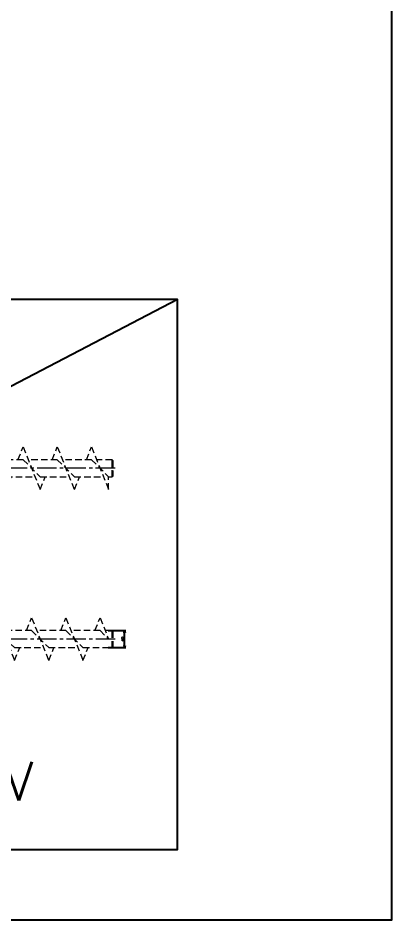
# Model space of a CAD drawing. Header units: millimetres. Extents: x 0 to 38884, y -3675 to 8056.
# Drawn here: x 12188 to 13063, y -2617 to -504 of the extents above; entities that cross this region are included whole.
import ezdxf

# ---------------------------------------------------------------- set-up
doc = ezdxf.new("R2010")
doc.units = ezdxf.units.MM
doc.header["$LTSCALE"] = 2.4
doc.header["$PDMODE"] = 99
doc.header["$PDSIZE"] = 1
doc.linetypes.add('CENTER2', pattern=[28.575, 19.05, -3.175, 3.175, -3.175])
doc.linetypes.add('HIDDEN', pattern=[9.525, 6.35, -3.175])
for name, color, linetype, lineweight in [('04_HIDDEN', 2, 'HIDDEN', 13), ('05_CENTER', 4, 'CENTER2', 13), ('08_DIM', 3, 'Continuous', 13)]:
    doc.layers.add(name, color=color, linetype=linetype, lineweight=lineweight)
doc.styles.add('KSS_TXT', font='txt.shx', dxfattribs={"bigfont": 'extfont2.shx'})
doc.dimstyles.new('KSS_DIM', dxfattribs={"dimscale": 2, "dimtxt": 3, "dimasz": 2.5, "dimexe": 1.25, "dimexo": 0.625, "dimtad": 1, "dimdsep": 46, "dimtxsty": 'KSS_TXT', "dimblk": 'OPEN30', "dimcen": 0, "dimazin": 2, "dimtfac": 0.75, "dimtmove": 0, "dimatfit": 3, "dimldrblk": 'OPEN30', "dimfxl": 1.25, "dimtolj": 1, "dimarcsym": 0})

# ---------------------------------------------------------------- blocks, each defined once
blk = doc.blocks.new('_Open30')
at = {"color": 0, "linetype": 'ByBlock', "lineweight": -2}
for p, q in [((-1, 0.27), (0, 0)), ((0, 0), (-1, -0.27)), ((0, 0), (-1, 0))]:
    blk.add_line(p, q, dxfattribs=at)
blk = doc.blocks.new('*D628')
at = {"layer": '08_DIM', "color": 0, "lineweight": -2, "transparency": 16777216}
for p, q in [((12399.4, -1938.8), (12440.1, -1938.8)), ((12437.6, -1973.8), (12437.6, -1943.8)), ((12399.4, -1978.8), (12440.1, -1978.8))]:
    blk.add_line(p, q, dxfattribs=at)
at = {"layer": 'Defpoints', "color": 0, "transparency": 16777216}
for p in [(12398.1, -1938.8), (12437.6, -1938.8), (12398.1, -1978.8)]:
    blk.add_point(p, dxfattribs=at)
at = {"layer": '08_DIM', "color": 0, "lineweight": -2, "transparency": 16777216, "xscale": 5, "yscale": 5, "zscale": 5}
for p, rotation in [((12437.6, -1938.8), 90), ((12437.6, -1978.8), 270)]:
    blk.add_blockref('_Open30', p, dxfattribs=dict(at, rotation=rotation))
at = {"layer": '08_DIM', "color": 0, "transparency": 16777216, "insert": (12433.4, -1958.8), "char_height": 6, "attachment_point": 5, "rotation": 90, "style": 'KSS_TXT'}
blk.add_mtext('\\A1;40', dxfattribs=at)
blk = doc.blocks.new('A$C38C82FDE_1')
at = {"color": 0}
for p, q in [((337, 20), (349, 50)), ((349, 50), (389, -50)), ((417, 20), (429, 50)), ((429, 50), (469, -50)), ((497, 20), (509, 50)), ((509, 50), (549, -50)), ((577, 20), (589, 50)), ((589, 50), (629, -50)), ((657, 20), (669, 50)), ((669, 50), (709, -50)), ((737, 20), (749, 50)), ((749, 50), (789, -50)), ((817, 20), (829, 50)), ((829, 50), (869, -50)), ((897, 20), (909, 50)), ((909, 50), (949, -50)), ((977, 20), (989, 50)), ((989, 50), (1029, -50)), ((1057, 20), (1069, 50)), ((1069, 50), (1109, -50)), ((1137, 20), (1149, 50)), ((1149, 50), (1189, -50)), ((1217, 20), (1229, 50)), ((1229, 50), (1269, -50)), ((1297, 20), (1309, 50)), ((1309, 50), (1349, -50)), ((1377, 20), (1389, 50)), ((1389, 50), (1429, -50)), ((1, 17.5), (-1, 15.5)), ((-1, 15.5), (-1, -15.5)), ((64, 5), (-1, 5)), ((279, 17.5), (1, 17.5)), ((1, 5), (1, 17.5)), ((279, 19), (280, 20)), ((279, -19), (279, 19)), ((280, -20), (280, 20)), ((349, 20), (280, 20)), ((349, 20), (389, -20)), ((429, 20), (469, -20)), ((509, 20), (549, -20)), ((589, 20), (629, -20)), ((669, 20), (709, -20)), ((749, 20), (789, -20)), ((829, 20), (869, -20)), ((909, 20), (949, -20)), ((989, 20), (1029, -20)), ((1069, 20), (1109, -20)), ((1149, 20), (1189, -20)), ((1229, 20), (1269, -20)), ((1309, 20), (1349, -20)), ((1389, 20), (1429, -20)), ((1439, 18), (1437, 20)), ((1437, -20), (1437, 20)), ((1439, 18), (1439, -18)), ((64, -5), (-1, -5)), ((-1, -15.5), (1, -17.5)), ((1, -5), (1, -17.5)), ((279, -17.5), (1, -17.5)), ((280, -20), (279, -19)), ((377, -20), (280, -20)), ((309, -20), (309, -50)), ((309, -50), (321, -20)), ((389, -50), (401, -20)), ((469, -50), (481, -20)), ((549, -50), (561, -20)), ((629, -50), (641, -20)), ((709, -50), (721, -20)), ((789, -50), (801, -20)), ((869, -50), (881, -20)), ((949, -50), (961, -20)), ((1029, -50), (1041, -20)), ((1109, -50), (1121, -20)), ((1189, -50), (1201, -20)), ((1269, -50), (1281, -20)), ((1349, -50), (1361, -20)), ((1429, -50), (1429, -20)), ((1439, -18), (1437, -20))]:
    blk.add_line(p, q, dxfattribs=at)
for points in [[(429, 20), (361, 20)], [(509, 20), (441, 20)], [(589, 20), (521, 20)], [(669, 20), (601, 20)], [(749, 20), (681, 20)], [(829, 20), (761, 20)], [(909, 20), (841, 20)], [(989, 20), (921, 20)], [(1069, 20), (1001, 20)], [(1149, 20), (1081, 20)], [(1229, 20), (1161, 20)], [(1309, 20), (1241, 20)], [(1389, 20), (1321, 20)], [(1437, 20), (1401, 20)], [(389, -20), (457, -20)], [(469, -20), (537, -20)], [(549, -20), (617, -20)], [(629, -20), (697, -20)], [(709, -20), (777, -20)], [(789, -20), (857, -20)], [(869, -20), (937, -20)], [(949, -20), (1017, -20)], [(1029, -20), (1097, -20)], [(1109, -20), (1177, -20)], [(1189, -20), (1257, -20)], [(1269, -20), (1337, -20)], [(1349, -20), (1417, -20)], [(1429, -20), (1437, -20)]]:
    blk.add_lwpolyline(points, dxfattribs=at)
for start, end in [(0, 90), (270, 0)]:
    blk.add_arc((64, 0), 5, start, end, dxfattribs=at)
at = {"layer": '04_HIDDEN'}
for p, q in [((23, 6), (-1, 6)), ((28, 4.7), (-1, 4.7)), ((23, -6), (23, 6)), ((28, -4.8), (28, 4.7)), ((28, 4.7), (30.7, 0)), ((28, -4.8), (-1, -4.8)), ((23, -6), (-1, -6)), ((30.7, 0), (28, -4.8))]:
    blk.add_line(p, q, dxfattribs=at)
at = {"layer": '05_CENTER'}
blk.add_line((1444.4, 0), (-6, 0), dxfattribs=at)
blk = doc.blocks.new('A$C5252492D_1')
at = {"color": 0}
for p, q in [((357, 20), (369, 50)), ((369, 50), (409, -50)), ((437, 20), (449, 50)), ((449, 50), (489, -50)), ((517, 20), (529, 50)), ((529, 50), (569, -50)), ((597, 20), (609, 50)), ((609, 50), (649, -50)), ((677, 20), (689, 50)), ((689, 50), (729, -50)), ((757, 20), (769, 50)), ((769, 50), (809, -50)), ((837, 20), (849, 50)), ((849, 50), (889, -50)), ((917, 20), (929, 50)), ((929, 50), (969, -50)), ((997, 20), (1009, 50)), ((1009, 50), (1049, -50)), ((1077, 20), (1089, 50)), ((1089, 50), (1129, -50)), ((1157, 20), (1169, 50)), ((1169, 50), (1209, -50)), ((1237, 20), (1249, 50)), ((1249, 50), (1289, -50)), ((1317, 20), (1329, 50)), ((1329, 50), (1369, -50)), ((1397, 20), (1409, 50)), ((1409, 50), (1429, 0)), ((1, 17.5), (-1, 15.5)), ((-1, 15.5), (-1, -15.5)), ((1, -17.5), (1, 17.5)), ((279, 17.5), (1, 17.5)), ((279, 19), (280, 20)), ((279, -19), (279, 19)), ((280, -20), (280, 20)), ((369, 20), (280, 20)), ((369, 20), (409, -20)), ((449, 20), (489, -20)), ((529, 20), (569, -20)), ((609, 20), (649, -20)), ((689, 20), (729, -20)), ((769, 20), (809, -20)), ((849, 20), (889, -20)), ((929, 20), (969, -20)), ((1009, 20), (1049, -20)), ((1089, 20), (1129, -20)), ((1169, 20), (1209, -20)), ((1249, 20), (1289, -20)), ((1329, 20), (1369, -20)), ((1409, 20), (1429, 0)), ((1439, 18), (1437, 20)), ((1437, -20), (1437, 20)), ((1439, 18), (1439, -18)), ((-1, -15.5), (1, -17.5)), ((279, -17.5), (1, -17.5)), ((280, -20), (279, -19)), ((317, -20), (280, -20)), ((309, 0), (329, -50)), ((309, 0), (329, -20)), ((329, -50), (341, -20)), ((409, -50), (421, -20)), ((489, -50), (501, -20)), ((569, -50), (581, -20)), ((649, -50), (661, -20)), ((729, -50), (741, -20)), ((809, -50), (821, -20)), ((889, -50), (901, -20)), ((969, -50), (981, -20)), ((1049, -50), (1061, -20)), ((1129, -50), (1141, -20)), ((1209, -50), (1221, -20)), ((1289, -50), (1301, -20)), ((1369, -50), (1381, -20)), ((1439, -18), (1437, -20))]:
    blk.add_line(p, q, dxfattribs=at)
for points in [[(449, 20), (381, 20)], [(529, 20), (461, 20)], [(609, 20), (541, 20)], [(689, 20), (621, 20)], [(769, 20), (701, 20)], [(849, 20), (781, 20)], [(929, 20), (861, 20)], [(1009, 20), (941, 20)], [(1089, 20), (1021, 20)], [(1169, 20), (1101, 20)], [(1249, 20), (1181, 20)], [(1329, 20), (1261, 20)], [(1409, 20), (1341, 20)], [(1437, 20), (1421, 20)], [(329, -20), (397, -20)], [(409, -20), (477, -20)], [(489, -20), (557, -20)], [(569, -20), (637, -20)], [(649, -20), (717, -20)], [(729, -20), (797, -20)], [(809, -20), (877, -20)], [(889, -20), (957, -20)], [(969, -20), (1037, -20)], [(1049, -20), (1117, -20)], [(1129, -20), (1197, -20)], [(1209, -20), (1277, -20)], [(1289, -20), (1357, -20)], [(1369, -20), (1437, -20)]]:
    blk.add_lwpolyline(points, dxfattribs=at)
at = {"layer": '04_HIDDEN'}
for p, q in [((-1, 12.5), (69, 12.5)), ((23, 6), (-1, 6)), ((28, 4.7), (-1, 4.7)), ((23, -6), (23, 6)), ((28, -4.8), (28, 4.7)), ((28, 4.7), (30.7, 0)), ((69, 17.5), (69, 12.5)), ((28, -4.8), (-1, -4.8)), ((23, -6), (-1, -6)), ((30.7, 0), (28, -4.8))]:
    blk.add_line(p, q, dxfattribs=at)
at = {"layer": '05_CENTER'}
blk.add_line((1444.6, 0), (-6, 0), dxfattribs=at)

msp = doc.modelspace()

# ---------------------------------------------------------------- linework, layer by layer
at = {"color": 3}
msp.add_line((12561.3111, -1163.0039), (10094.3572, -2451.4243), dxfattribs=at)
msp.add_lwpolyline([(8440.9518, -2616.6685), (13062.9437, -2616.6685), (13062.9437, 931.2229), (8440.9518, 931.2229)], close=True, dxfattribs=at)
msp.add_lwpolyline([(10094.3572, -2451.4243), (12561.3111, -2451.4243), (12561.3111, -1163.0039), (10094.3572, -1163.0039)], close=True)

# ---------------------------------------------------------------- block references
at = {"layer": '04_HIDDEN'}
for name, p in [('A$C38C82FDE_1', (10971.142, -1558.6624)), ('A$C5252492D_1', (10971.1415, -1958.7663))]:
    msp.add_blockref(name, p, dxfattribs=at)

# ---------------------------------------------------------------- texts
at = {"layer": '08_DIM', "style": 'KSS_TXT'}
msp.add_text('スクリューCV', height=90, dxfattribs=at).set_placement((11579.1812, -2336.5617))

# ---------------------------------------------------------------- dimensions: what is measured, and where the dimension line sits
at = {"layer": '08_DIM'}
dim = msp.add_linear_dim(base=(12437.6026, -1938.7663), p1=(12398.1415, -1978.7663), p2=(12398.1415, -1938.7663), angle=90, dimstyle='KSS_DIM', override={"dimscale": 2, "dimarcsym": 1}, dxfattribs=at)
dim.commit()
dim.dimension.update_dxf_attribs({"geometry": '*D628', "text_midpoint": (12433.3526, -1958.7663)})

doc.saveas('drawing.dxf')
